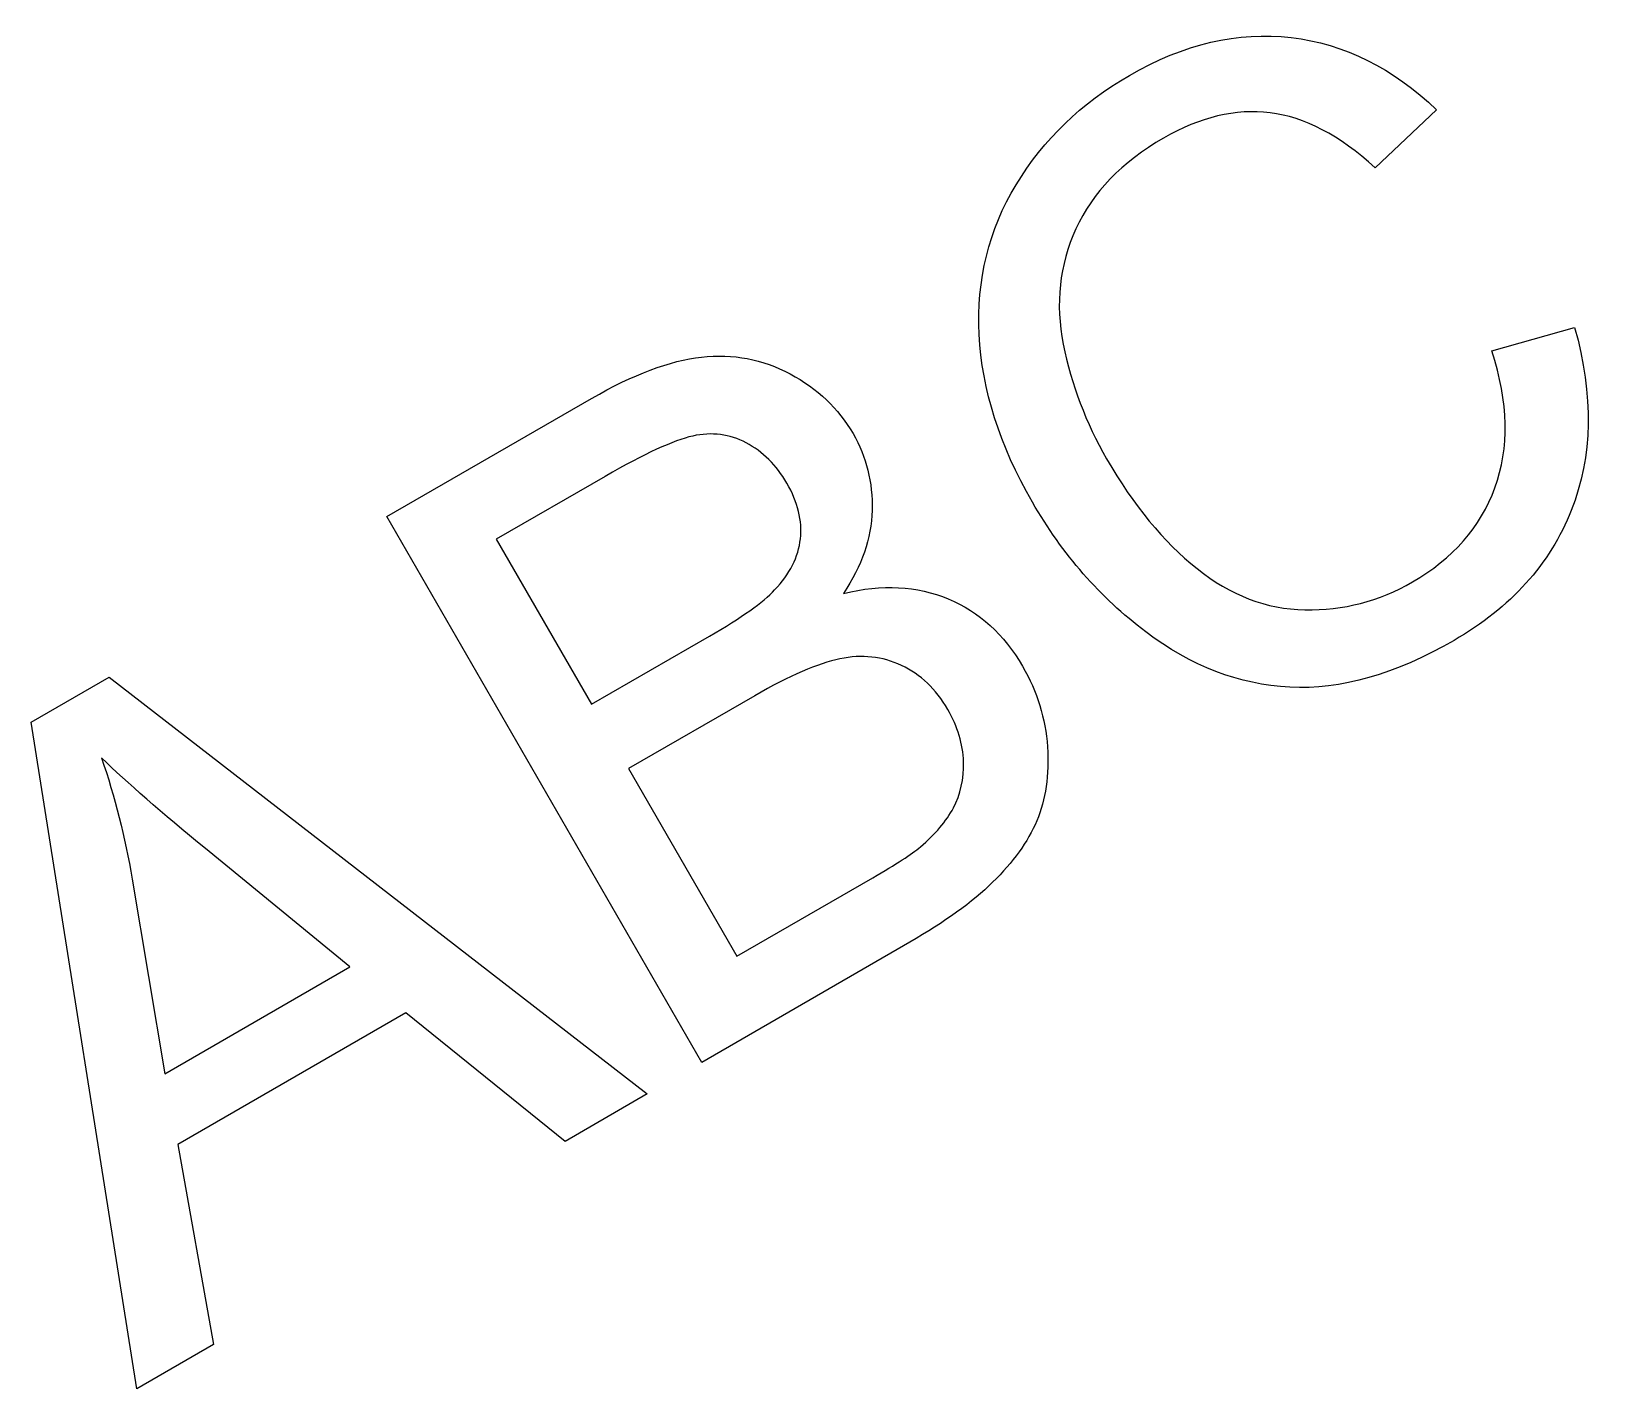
# Model space of a CAD drawing. Header units: millimetres. Extents: x 13.4 to 38.2, y 11.2 to 32.7.
import ezdxf

# ---------------------------------------------------------------- set-up
doc = ezdxf.new("R2010")
doc.units = ezdxf.units.MM
doc.layers.get('0').update_dxf_attribs({"lineweight": 25, "true_color": 0xffffff})

msp = doc.modelspace()

# ---------------------------------------------------------------- linework, layer by layer
for p, q in [((35.721, 31.487), (34.746, 30.57)), ((36.599, 27.661), (37.912, 28.034)), ((19.057, 25.032), (22.306, 26.908)), ((22.524, 25.671), (20.793, 24.672)), ((24.057, 16.372), (19.057, 25.032)), ((20.793, 24.672), (22.304, 22.055)), ((22.304, 22.055), (24.177, 23.136)), ((13.411, 21.773), (14.646, 22.485)), ((14.646, 22.485), (23.19, 15.871)), ((24.897, 22.189), (22.894, 21.033)), ((15.085, 11.192), (13.411, 21.773)), ((22.894, 21.033), (24.613, 18.056)), ((18.467, 17.886), (16.178, 19.763)), ((15.015, 19.28), (15.531, 16.191)), ((24.613, 18.056), (26.769, 19.301)), ((27.359, 18.279), (24.057, 16.372)), ((15.531, 16.191), (18.467, 17.886)), ((19.36, 17.157), (15.739, 15.067)), ((21.885, 15.118), (19.36, 17.157)), ((23.19, 15.871), (21.885, 15.118)), ((15.739, 15.067), (16.302, 11.895)), ((16.302, 11.895), (15.085, 11.192))]:
    msp.add_line(p, q)
for points in [[(30.844, 32.035), (31.711, 32.535), (32.567, 32.735), (33.412, 32.635)], [(33.412, 32.635), (34.258, 32.535), (35.027, 32.152), (35.721, 31.487)], [(29.046, 30.299), (29.481, 31.015), (30.08, 31.593), (30.844, 32.035)], [(33.077, 31.441), (32.529, 31.508), (31.966, 31.374), (31.387, 31.04)], [(34.746, 30.57), (34.182, 31.084), (33.625, 31.374), (33.077, 31.441)], [(31.387, 31.04), (30.721, 30.656), (30.257, 30.175), (29.994, 29.598)], [(28.459, 27.92), (28.415, 28.79), (28.611, 29.583), (29.046, 30.299)], [(29.994, 29.598), (29.732, 29.021), (29.665, 28.412), (29.794, 27.769)], [(37.912, 28.034), (38.215, 26.954), (38.197, 25.986), (37.858, 25.132)], [(29.304, 25.262), (28.784, 26.163), (28.502, 27.05), (28.459, 27.92)], [(22.306, 26.908), (22.968, 27.29), (23.549, 27.509), (24.05, 27.564)], [(24.05, 27.564), (24.551, 27.62), (25.02, 27.531), (25.457, 27.297)], [(29.794, 27.769), (29.923, 27.127), (30.153, 26.521), (30.482, 25.95)], [(36.646, 25.491), (36.878, 26.118), (36.862, 26.842), (36.599, 27.661)], [(25.457, 27.297), (25.893, 27.064), (26.227, 26.748), (26.456, 26.35)], [(23.911, 26.311), (23.609, 26.244), (23.146, 26.031), (22.524, 25.671)], [(24.761, 26.203), (24.497, 26.342), (24.214, 26.378), (23.911, 26.311)], [(26.456, 26.35), (26.67, 25.98), (26.771, 25.574), (26.759, 25.131)], [(25.406, 25.563), (25.24, 25.851), (25.025, 26.064), (24.761, 26.203)], [(30.482, 25.95), (30.907, 25.213), (31.386, 24.632), (31.918, 24.207)], [(25.621, 24.679), (25.653, 24.965), (25.581, 25.26), (25.406, 25.563)], [(35.337, 23.995), (35.978, 24.365), (36.415, 24.864), (36.646, 25.491)], [(26.759, 25.131), (26.747, 24.688), (26.596, 24.249), (26.306, 23.814)], [(31.102, 23.204), (30.381, 23.749), (29.782, 24.434), (29.304, 25.262)], [(37.858, 25.132), (37.519, 24.277), (36.899, 23.589), (35.997, 23.069)], [(25.212, 23.868), (25.453, 24.122), (25.59, 24.393), (25.621, 24.679)], [(31.918, 24.207), (32.45, 23.781), (33.02, 23.563), (33.63, 23.553)], [(24.177, 23.136), (24.685, 23.429), (25.03, 23.673), (25.212, 23.868)], [(26.306, 23.814), (26.918, 23.963), (27.472, 23.933), (27.968, 23.726)], [(33.63, 23.553), (34.24, 23.543), (34.809, 23.69), (35.337, 23.995)], [(27.968, 23.726), (28.463, 23.518), (28.856, 23.162), (29.147, 22.658)], [(33.391, 22.324), (32.587, 22.366), (31.824, 22.66), (31.102, 23.204)], [(35.997, 23.069), (35.064, 22.53), (34.195, 22.282), (33.391, 22.324)], [(27.226, 22.671), (26.923, 22.814), (26.597, 22.849), (26.248, 22.776)], [(26.248, 22.776), (25.898, 22.703), (25.448, 22.508), (24.897, 22.189)], [(27.96, 21.973), (27.773, 22.296), (27.529, 22.528), (27.226, 22.671)], [(29.147, 22.658), (29.381, 22.253), (29.513, 21.826), (29.543, 21.379)], [(28.21, 21.144), (28.202, 21.421), (28.119, 21.697), (27.96, 21.973)], [(29.543, 21.379), (29.573, 20.931), (29.517, 20.54), (29.374, 20.206)], [(16.178, 19.763), (15.482, 20.332), (14.932, 20.812), (14.527, 21.204)], [(14.527, 21.204), (14.737, 20.585), (14.9, 19.944), (15.015, 19.28)], [(28.05, 20.41), (28.164, 20.623), (28.217, 20.868), (28.21, 21.144)], [(27.525, 19.792), (27.762, 19.992), (27.937, 20.198), (28.05, 20.41)], [(29.374, 20.206), (29.231, 19.871), (28.997, 19.546), (28.673, 19.23)], [(26.769, 19.301), (27.14, 19.514), (27.392, 19.678), (27.525, 19.792)], [(28.673, 19.23), (28.349, 18.914), (27.911, 18.597), (27.359, 18.279)]]:
    msp.add_open_spline(points, degree=3)

doc.saveas('drawing.dxf')
